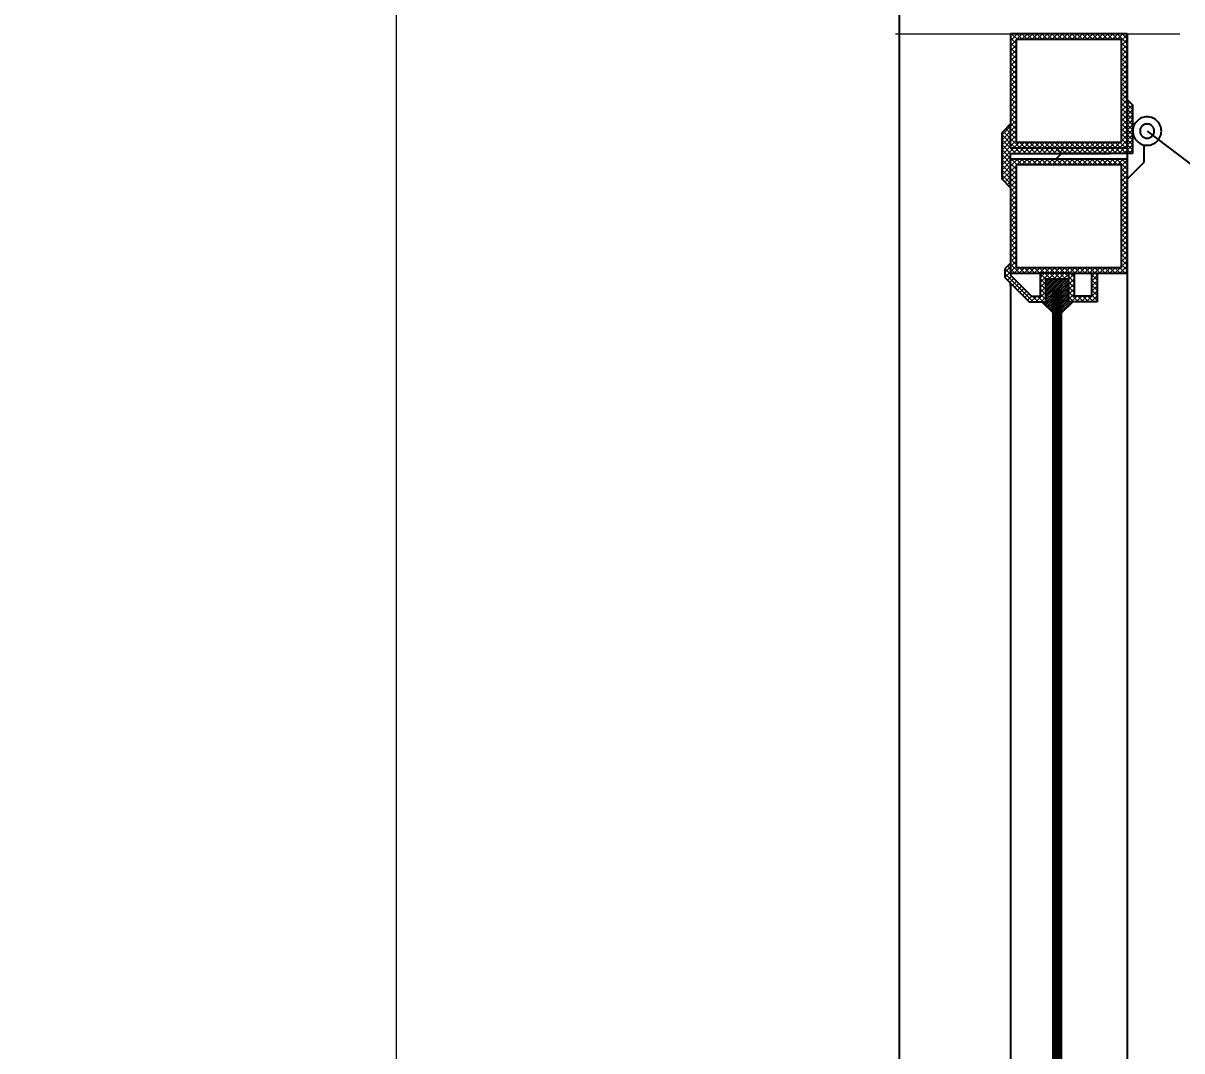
# Model space of a CAD drawing. Header units: metres. Extents: x -355 to 973, y -73 to 238.
# Drawn here: x 721.6137 to 722.0212, y 166.5997 to 166.9612 of the extents above; entities that cross this region are included whole.
import ezdxf

# ---------------------------------------------------------------- set-up
doc = ezdxf.new("R2010")
doc.units = ezdxf.units.M
doc.header["$LTSCALE"] = 3
doc.header["$MEASUREMENT"] = 0
doc.linetypes.add('ACAD_ISO02W100', pattern=[15, 12, -3])
doc.linetypes.add('HIDDEN2', pattern=[0.1875, 0.125, -0.0625])
doc.layers.add('05', color=21, linetype='Continuous', lineweight=5)
for name, color, linetype in [('2', 51, 'Continuous'), ('4', 4, 'ACAD_ISO02W100'), ('5', 2, 'Continuous'), ('Ditail', 1, 'Continuous')]:
    doc.layers.add(name, color=color, linetype=linetype)
doc.styles.get("Standard").update_dxf_attribs({"font": 'arial.ttf'})
doc.dimstyles.new('ahmad', dxfattribs={"dimtxt": 0.2, "dimasz": 0.1375, "dimexe": 0, "dimexo": 0.0625, "dimgap": 0.09, "dimtad": 0, "dimzin": 0, "dimdsep": 46, "dimtxsty": 'Standard', "dimblk": 'OBLIQUE', "dimcen": 0.09, "dimclrd": 245, "dimclrt": 61, "dimadec": 0, "dimazin": 0, "dimtfac": 1, "dimtofl": 0, "dimtmove": 0, "dimatfit": 3, "dimldrblk": 'OBLIQUE', "dimfxl": 0, "dimfxlon": 1, "dimtolj": 1, "dimtzin": 0, "dimlwd": 13, "dimarcsym": 0})

# ---------------------------------------------------------------- blocks, each defined once
blk = doc.blocks.new('*X66')
at = {"color": 0}
for p, q in [((20.47, 31.08), (24.02, 34.62)), ((21.35, 31.08), (24.02, 33.74)), ((22.24, 31.08), (24.74, 33.58)), ((23.12, 31.08), (25.62, 33.58)), ((24.01, 31.08), (26.51, 33.58)), ((24.89, 31.08), (27.39, 33.58)), ((25.77, 31.08), (28.27, 33.58)), ((26.66, 31.08), (29.16, 33.58)), ((27.54, 31.08), (30.04, 33.58)), ((28.02, 30.67), (30.93, 33.58)), ((28.02, 29.78), (31.81, 33.58)), ((28.02, 28.9), (32.02, 32.9)), ((25.58, 25.58), (32.02, 32.02)), ((26.46, 25.58), (32.02, 31.13)), ((27.34, 25.58), (32.02, 30.25)), ((28.23, 25.58), (32.02, 29.36)), ((29.11, 25.58), (32.02, 28.48)), ((20.11, 28.06), (20.12, 28.08)), ((20.55, 27.62), (21.01, 28.08)), ((20.99, 27.18), (21.89, 28.08)), ((21.43, 26.74), (22.77, 28.08)), ((21.88, 26.29), (23.66, 28.08)), ((22.32, 25.85), (24.54, 28.08)), ((22.76, 25.41), (25.43, 28.08)), ((23.2, 24.97), (26.31, 28.08)), ((23.64, 24.53), (24.02, 24.9)), ((24.69, 25.58), (27.19, 28.08)), ((30, 25.58), (32.02, 27.6)), ((30.88, 25.58), (32.02, 26.71)), ((31.76, 25.58), (32.02, 25.83))]:
    blk.add_line(p, q, dxfattribs=at)
blk = doc.blocks.new('dfgdfg')
for p, q in [((191.815, -169.4684), (191.815, -170.08423)), ((191.85602, -169.55608), (191.85602, -169.55689)), ((191.85602, -169.55689), (191.85602, -169.55608)), ((191.85602, -169.55608), (191.85602, -170.08071))]:
    blk.add_line(p, q)
at = {"layer": '05'}
for p, q in [((191.89653, -169.4684), (191.79653, -169.4684)), ((191.81674, -169.4684), (191.815, -169.47014)), ((191.81851, -169.4684), (191.815, -169.47191)), ((191.817, -169.47064), (191.815, -169.46864)), ((191.81853, -169.4704), (191.81652, -169.4684)), ((191.82028, -169.4684), (191.81827, -169.4704)), ((191.82029, -169.4704), (191.81829, -169.4684)), ((191.82205, -169.4684), (191.82004, -169.4704)), ((191.82206, -169.4704), (191.82006, -169.4684)), ((191.82381, -169.4684), (191.82181, -169.4704)), ((191.82383, -169.4704), (191.82183, -169.4684)), ((191.82558, -169.4684), (191.82358, -169.4704)), ((191.8256, -169.4704), (191.82359, -169.4684)), ((191.82735, -169.4684), (191.82534, -169.4704)), ((191.82737, -169.4704), (191.82536, -169.4684)), ((191.82912, -169.4684), (191.82711, -169.4704)), ((191.82913, -169.4704), (191.82713, -169.4684)), ((191.83088, -169.4684), (191.82888, -169.4704)), ((191.8309, -169.4704), (191.8289, -169.4684)), ((191.83265, -169.4684), (191.83065, -169.4704)), ((191.83267, -169.4704), (191.83067, -169.4684)), ((191.83442, -169.4684), (191.83242, -169.4704)), ((191.83444, -169.4704), (191.83243, -169.4684)), ((191.83619, -169.4684), (191.83418, -169.4704)), ((191.8362, -169.4704), (191.8342, -169.4684)), ((191.83796, -169.4684), (191.83595, -169.4704)), ((191.83797, -169.4704), (191.83597, -169.4684)), ((191.83972, -169.4684), (191.83772, -169.4704)), ((191.83974, -169.4704), (191.83774, -169.4684)), ((191.84149, -169.4684), (191.83949, -169.4704)), ((191.84151, -169.4704), (191.8395, -169.4684)), ((191.84326, -169.4684), (191.84125, -169.4704)), ((191.84328, -169.4704), (191.84127, -169.4684)), ((191.84503, -169.4684), (191.84302, -169.4704)), ((191.84504, -169.4704), (191.84304, -169.4684)), ((191.84679, -169.4684), (191.84479, -169.4704)), ((191.84681, -169.4704), (191.84481, -169.4684)), ((191.84856, -169.4684), (191.84656, -169.4704)), ((191.84858, -169.4704), (191.84658, -169.4684)), ((191.85033, -169.4684), (191.84833, -169.4704)), ((191.85035, -169.4704), (191.84834, -169.4684)), ((191.8521, -169.4684), (191.85009, -169.4704)), ((191.85211, -169.4704), (191.85011, -169.4684)), ((191.85386, -169.4684), (191.85186, -169.4704)), ((191.85388, -169.4704), (191.85188, -169.4684)), ((191.85563, -169.4684), (191.85363, -169.4704)), ((191.85602, -169.47077), (191.85365, -169.4684)), ((191.85602, -169.469), (191.85541, -169.4684)), ((191.817, -169.47241), (191.815, -169.4704)), ((191.817, -169.47167), (191.815, -169.47368)), ((191.817, -169.47418), (191.815, -169.47217)), ((191.85602, -169.46978), (191.85401, -169.47178)), ((191.85602, -169.47254), (191.85401, -169.47053)), ((191.85602, -169.47154), (191.85401, -169.47355)), ((191.85602, -169.4743), (191.85401, -169.4723)), ((191.817, -169.47344), (191.815, -169.47544)), ((191.817, -169.47594), (191.815, -169.47394)), ((191.817, -169.47521), (191.815, -169.47721)), ((191.817, -169.47771), (191.815, -169.47571)), ((191.85602, -169.47331), (191.85401, -169.47532)), ((191.85602, -169.47607), (191.85401, -169.47407)), ((191.85602, -169.47508), (191.85401, -169.47708)), ((191.85602, -169.47784), (191.85401, -169.47584)), ((191.85602, -169.47685), (191.85401, -169.47885)), ((191.817, -169.47698), (191.815, -169.47898)), ((191.817, -169.47948), (191.815, -169.47748)), ((191.817, -169.47874), (191.815, -169.48075)), ((191.817, -169.48125), (191.815, -169.47924)), ((191.817, -169.48051), (191.815, -169.48251)), ((191.85602, -169.47961), (191.85401, -169.4776)), ((191.85602, -169.47862), (191.85401, -169.48062)), ((191.85602, -169.48137), (191.85401, -169.47937)), ((191.85602, -169.48038), (191.85401, -169.48239)), ((191.817, -169.48302), (191.815, -169.48101)), ((191.817, -169.48228), (191.815, -169.48428)), ((191.817, -169.48478), (191.815, -169.48278)), ((191.817, -169.48405), (191.815, -169.48605)), ((191.817, -169.48655), (191.815, -169.48455)), ((191.85602, -169.48314), (191.85401, -169.48114)), ((191.85602, -169.48215), (191.85401, -169.48416)), ((191.85602, -169.48491), (191.85401, -169.48291)), ((191.85602, -169.48392), (191.85401, -169.48592)), ((191.85602, -169.48668), (191.85401, -169.48467)), ((191.817, -169.48581), (191.815, -169.48782)), ((191.817, -169.48832), (191.815, -169.48631)), ((191.817, -169.48758), (191.815, -169.48959)), ((191.817, -169.49009), (191.815, -169.48808)), ((191.85602, -169.48569), (191.85401, -169.48769)), ((191.85602, -169.48845), (191.85401, -169.48644)), ((191.85602, -169.48745), (191.85401, -169.48946)), ((191.85602, -169.49021), (191.85401, -169.48821)), ((191.815, -169.49312), (191.81299, -169.49513)), ((191.815, -169.49339), (191.81402, -169.49241)), ((191.815, -169.49162), (191.81491, -169.49153)), ((191.817, -169.48935), (191.815, -169.49135)), ((191.817, -169.49185), (191.815, -169.48985)), ((191.817, -169.49112), (191.815, -169.49312)), ((191.817, -169.49362), (191.815, -169.49162)), ((191.817, -169.49289), (191.815, -169.49489)), ((191.85602, -169.48922), (191.85401, -169.49123)), ((191.85602, -169.49198), (191.85401, -169.48998)), ((191.85602, -169.49099), (191.85401, -169.49299)), ((191.85602, -169.49375), (191.85401, -169.49174)), ((191.85602, -169.49276), (191.85401, -169.49476)), ((191.815, -169.49489), (191.81299, -169.49689)), ((191.815, -169.49692), (191.81299, -169.49492)), ((191.815, -169.49666), (191.81299, -169.49866)), ((191.815, -169.49869), (191.81299, -169.49668)), ((191.815, -169.49515), (191.81314, -169.4933)), ((191.817, -169.49539), (191.815, -169.49339)), ((191.817, -169.49465), (191.815, -169.49666)), ((191.817, -169.49716), (191.815, -169.49515)), ((191.817, -169.49642), (191.815, -169.49842)), ((191.817, -169.49892), (191.815, -169.49692)), ((191.85602, -169.49552), (191.85401, -169.49351)), ((191.85602, -169.49453), (191.85401, -169.49653)), ((191.85602, -169.49728), (191.85401, -169.49528)), ((191.85602, -169.49629), (191.85401, -169.4983)), ((191.85602, -169.49905), (191.85401, -169.49705)), ((191.815, -169.49842), (191.81299, -169.50043)), ((191.815, -169.50046), (191.81299, -169.49845)), ((191.815, -169.50019), (191.81299, -169.5022)), ((191.815, -169.50222), (191.81299, -169.50022)), ((191.817, -169.49819), (191.815, -169.50019)), ((191.817, -169.50069), (191.815, -169.49869)), ((191.817, -169.49996), (191.815, -169.50196)), ((191.817, -169.50246), (191.815, -169.50046)), ((191.85602, -169.49806), (191.85401, -169.50007)), ((191.85602, -169.50082), (191.85401, -169.49882)), ((191.85602, -169.49983), (191.85401, -169.50183)), ((191.85602, -169.50259), (191.85401, -169.50058)), ((191.85681, -169.50081), (191.85602, -169.5016)), ((191.85902, -169.50383), (191.85602, -169.50082)), ((191.815, -169.50196), (191.81299, -169.50396)), ((191.815, -169.50399), (191.81299, -169.50199)), ((191.815, -169.50373), (191.81299, -169.50573)), ((191.815, -169.50576), (191.81299, -169.50376)), ((191.817, -169.50172), (191.815, -169.50373)), ((191.817, -169.50423), (191.815, -169.50222)), ((191.817, -169.50349), (191.815, -169.5055)), ((191.817, -169.506), (191.815, -169.50399)), ((191.817, -169.50526), (191.815, -169.50726)), ((191.85602, -169.50513), (191.85268, -169.50848)), ((191.85602, -169.5016), (191.85401, -169.5036)), ((191.85602, -169.50436), (191.85401, -169.50235)), ((191.85602, -169.50336), (191.85401, -169.50537)), ((191.85602, -169.50612), (191.85401, -169.50412)), ((191.85769, -169.50169), (191.85602, -169.50336)), ((191.85858, -169.50257), (191.85602, -169.50513)), ((191.85902, -169.50559), (191.85602, -169.50259)), ((191.85902, -169.50389), (191.85602, -169.5069)), ((191.85902, -169.50736), (191.85602, -169.50436)), ((191.815, -169.5055), (191.81299, -169.5075)), ((191.815, -169.50753), (191.81299, -169.50552)), ((191.815, -169.50726), (191.81299, -169.50927)), ((191.81618, -169.51048), (191.81299, -169.50729)), ((191.81441, -169.51048), (191.81299, -169.50906)), ((191.81555, -169.50848), (191.81355, -169.51048)), ((191.81771, -169.50848), (191.815, -169.50576)), ((191.81594, -169.50848), (191.815, -169.50753)), ((191.81732, -169.50848), (191.81532, -169.51048)), ((191.81756, -169.50647), (191.81555, -169.50848)), ((191.81795, -169.51048), (191.81594, -169.50848)), ((191.81909, -169.50848), (191.81708, -169.51048)), ((191.81932, -169.50647), (191.81732, -169.50848)), ((191.81948, -169.50848), (191.81748, -169.50647)), ((191.81972, -169.51048), (191.81771, -169.50848)), ((191.82086, -169.50848), (191.81885, -169.51048)), ((191.82109, -169.50647), (191.81909, -169.50848)), ((191.82125, -169.50848), (191.81924, -169.50647)), ((191.82148, -169.51048), (191.81948, -169.50848)), ((191.82262, -169.50848), (191.82062, -169.51048)), ((191.82286, -169.50647), (191.82086, -169.50848)), ((191.82302, -169.50848), (191.82101, -169.50647)), ((191.82325, -169.51048), (191.82125, -169.50848)), ((191.82439, -169.50848), (191.82239, -169.51048)), ((191.82463, -169.50647), (191.82262, -169.50848)), ((191.82478, -169.50848), (191.82278, -169.50647)), ((191.82502, -169.51048), (191.82302, -169.50848)), ((191.82616, -169.50848), (191.82416, -169.51048)), ((191.8264, -169.50647), (191.82439, -169.50848)), ((191.82655, -169.50848), (191.82455, -169.50647)), ((191.82679, -169.51048), (191.82478, -169.50848)), ((191.82793, -169.50848), (191.82592, -169.51048)), ((191.82816, -169.50647), (191.82616, -169.50848)), ((191.82832, -169.50848), (191.82631, -169.50647)), ((191.82855, -169.51048), (191.82655, -169.50848)), ((191.8297, -169.50848), (191.82769, -169.51048)), ((191.82993, -169.50647), (191.82793, -169.50848)), ((191.83009, -169.50848), (191.82808, -169.50647)), ((191.83032, -169.51048), (191.82832, -169.50848)), ((191.83146, -169.50848), (191.82946, -169.51048)), ((191.8317, -169.50647), (191.8297, -169.50848)), ((191.83185, -169.50848), (191.82985, -169.50647)), ((191.83209, -169.51048), (191.83009, -169.50848)), ((191.83323, -169.50848), (191.83123, -169.51048)), ((191.83347, -169.50647), (191.83146, -169.50848)), ((191.83362, -169.50848), (191.83162, -169.50647)), ((191.83386, -169.51048), (191.83185, -169.50848)), ((191.835, -169.50848), (191.83299, -169.51048)), ((191.83523, -169.50647), (191.83323, -169.50848)), ((191.83539, -169.50848), (191.83339, -169.50647)), ((191.83563, -169.51048), (191.83362, -169.50848)), ((191.83677, -169.50848), (191.83476, -169.51048)), ((191.837, -169.50647), (191.835, -169.50848)), ((191.83716, -169.50848), (191.83515, -169.50647)), ((191.83739, -169.51048), (191.83539, -169.50848)), ((191.83853, -169.50848), (191.83653, -169.51048)), ((191.83877, -169.50647), (191.83677, -169.50848)), ((191.83893, -169.50848), (191.83692, -169.50647)), ((191.8386, -169.50992), (191.83716, -169.50848)), ((191.8403, -169.50848), (191.8383, -169.51048)), ((191.84054, -169.50647), (191.83853, -169.50848)), ((191.84069, -169.50848), (191.83869, -169.50647)), ((191.83949, -169.50904), (191.83893, -169.50848)), ((191.84093, -169.51048), (191.83949, -169.50904)), ((191.84207, -169.50848), (191.84007, -169.51048)), ((191.84231, -169.50647), (191.8403, -169.50848)), ((191.84246, -169.50848), (191.84046, -169.50647)), ((191.8427, -169.51048), (191.84069, -169.50848)), ((191.84384, -169.50848), (191.84183, -169.51048)), ((191.84407, -169.50647), (191.84207, -169.50848)), ((191.84423, -169.50848), (191.84222, -169.50647)), ((191.84446, -169.51048), (191.84246, -169.50848)), ((191.8456, -169.50848), (191.8436, -169.51048)), ((191.84584, -169.50647), (191.84384, -169.50848)), ((191.846, -169.50848), (191.84399, -169.50647)), ((191.84623, -169.51048), (191.84423, -169.50848)), ((191.84737, -169.50848), (191.84537, -169.51048)), ((191.84761, -169.50647), (191.8456, -169.50848)), ((191.84776, -169.50848), (191.84576, -169.50647)), ((191.848, -169.51048), (191.846, -169.50848)), ((191.84914, -169.50848), (191.84714, -169.51048)), ((191.84938, -169.50647), (191.84737, -169.50848)), ((191.84953, -169.50848), (191.84753, -169.50647)), ((191.84977, -169.51048), (191.84776, -169.50848)), ((191.85091, -169.50848), (191.8489, -169.51048)), ((191.85114, -169.50647), (191.84914, -169.50848)), ((191.8513, -169.50848), (191.8493, -169.50647)), ((191.85154, -169.51048), (191.84953, -169.50848)), ((191.85268, -169.50848), (191.85067, -169.51048)), ((191.85291, -169.50647), (191.85091, -169.50848)), ((191.85307, -169.50848), (191.85106, -169.50647)), ((191.8533, -169.51048), (191.8513, -169.50848)), ((191.85444, -169.50848), (191.85244, -169.51048)), ((191.85484, -169.50848), (191.85283, -169.50647)), ((191.85507, -169.51048), (191.85307, -169.50848)), ((191.85602, -169.50789), (191.85401, -169.50589)), ((191.85902, -169.50566), (191.85421, -169.51048)), ((191.85602, -169.5069), (191.85444, -169.50848)), ((191.85902, -169.51266), (191.85484, -169.50848)), ((191.85902, -169.50743), (191.85598, -169.51048)), ((191.85902, -169.50913), (191.85602, -169.50612)), ((191.85902, -169.5109), (191.85602, -169.50789)), ((191.85902, -169.5092), (191.85602, -169.5122)), ((191.81508, -169.51248), (191.815, -169.51257)), ((191.81685, -169.51248), (191.815, -169.51433)), ((191.81862, -169.51248), (191.815, -169.5161)), ((191.817, -169.51483), (191.815, -169.51283)), ((191.81842, -169.51449), (191.81642, -169.51248)), ((191.82019, -169.51449), (191.81818, -169.51248)), ((191.82038, -169.51248), (191.81838, -169.51449)), ((191.82196, -169.51449), (191.81995, -169.51248)), ((191.82215, -169.51248), (191.82015, -169.51449)), ((191.82372, -169.51449), (191.82172, -169.51248)), ((191.82392, -169.51248), (191.82192, -169.51449)), ((191.82549, -169.51449), (191.82349, -169.51248)), ((191.82569, -169.51248), (191.82368, -169.51449)), ((191.82726, -169.51449), (191.82526, -169.51248)), ((191.82745, -169.51248), (191.82545, -169.51449)), ((191.82903, -169.51449), (191.82702, -169.51248)), ((191.82922, -169.51248), (191.82722, -169.51449)), ((191.8308, -169.51449), (191.82879, -169.51248)), ((191.83099, -169.51248), (191.82899, -169.51449)), ((191.83256, -169.51449), (191.83056, -169.51248)), ((191.83276, -169.51248), (191.83075, -169.51449)), ((191.83433, -169.51449), (191.83233, -169.51248)), ((191.83453, -169.51248), (191.83252, -169.51449)), ((191.8361, -169.51449), (191.83409, -169.51248)), ((191.83629, -169.51248), (191.83429, -169.51449)), ((191.83787, -169.51449), (191.83586, -169.51248)), ((191.83806, -169.51248), (191.83606, -169.51449)), ((191.83963, -169.51449), (191.83763, -169.51248)), ((191.83983, -169.51248), (191.83783, -169.51449)), ((191.83916, -169.51048), (191.8386, -169.50992)), ((191.8414, -169.51449), (191.8394, -169.51248)), ((191.8416, -169.51248), (191.83959, -169.51449)), ((191.84317, -169.51449), (191.84117, -169.51248)), ((191.84336, -169.51248), (191.84136, -169.51449)), ((191.84494, -169.51449), (191.84293, -169.51248)), ((191.84513, -169.51248), (191.84313, -169.51449)), ((191.8467, -169.51449), (191.8447, -169.51248)), ((191.8469, -169.51248), (191.8449, -169.51449)), ((191.84847, -169.51449), (191.84647, -169.51248)), ((191.84867, -169.51248), (191.84666, -169.51449)), ((191.85024, -169.51449), (191.84824, -169.51248)), ((191.85044, -169.51248), (191.84843, -169.51449)), ((191.85201, -169.51449), (191.85, -169.51248)), ((191.8522, -169.51248), (191.8502, -169.51449)), ((191.85378, -169.51449), (191.85177, -169.51248)), ((191.85397, -169.51248), (191.85197, -169.51449)), ((191.85602, -169.51496), (191.85354, -169.51248)), ((191.85574, -169.51248), (191.85374, -169.51449)), ((191.85602, -169.51319), (191.85531, -169.51248)), ((191.85902, -169.51096), (191.85602, -169.51397)), ((191.85902, -169.51443), (191.85602, -169.51143)), ((191.85902, -169.51273), (191.85602, -169.51574)), ((191.85902, -169.5162), (191.85602, -169.51319)), ((191.817, -169.5166), (191.815, -169.5146)), ((191.817, -169.51587), (191.815, -169.51787)), ((191.817, -169.51837), (191.815, -169.51637)), ((191.817, -169.51763), (191.815, -169.51964)), ((191.85602, -169.51397), (191.85401, -169.51597)), ((191.85602, -169.51673), (191.85401, -169.51473)), ((191.85602, -169.51574), (191.85401, -169.51774)), ((191.85602, -169.5185), (191.85401, -169.51649)), ((191.85602, -169.51751), (191.85401, -169.51951)), ((191.85902, -169.5145), (191.85602, -169.51751)), ((191.85902, -169.51797), (191.85602, -169.51496)), ((191.85902, -169.51627), (191.85602, -169.51927)), ((191.85891, -169.51962), (191.85602, -169.51673)), ((191.817, -169.52014), (191.815, -169.51813)), ((191.817, -169.5194), (191.815, -169.52141)), ((191.817, -169.52191), (191.815, -169.5199)), ((191.817, -169.52117), (191.815, -169.52317)), ((191.817, -169.52367), (191.815, -169.52167)), ((191.85602, -169.52027), (191.85401, -169.51826)), ((191.85602, -169.51927), (191.85401, -169.52128)), ((191.85602, -169.52203), (191.85401, -169.52003)), ((191.85602, -169.52104), (191.85401, -169.52305)), ((191.85902, -169.51804), (191.85602, -169.52104)), ((191.85802, -169.5205), (191.85602, -169.5185)), ((191.85714, -169.52138), (191.85602, -169.52027)), ((191.817, -169.52294), (191.815, -169.52494)), ((191.817, -169.52544), (191.815, -169.52344)), ((191.817, -169.5247), (191.815, -169.52671)), ((191.817, -169.52721), (191.815, -169.52521)), ((191.85602, -169.5238), (191.85401, -169.5218)), ((191.85602, -169.52281), (191.85401, -169.52481)), ((191.85602, -169.52557), (191.85401, -169.52356)), ((191.85602, -169.52458), (191.85401, -169.52658)), ((191.85602, -169.52734), (191.85401, -169.52533)), ((191.85625, -169.52227), (191.85602, -169.52203)), ((191.817, -169.52647), (191.815, -169.52848)), ((191.817, -169.52898), (191.815, -169.52697)), ((191.817, -169.52824), (191.815, -169.53024)), ((191.817, -169.53074), (191.815, -169.52874)), ((191.85602, -169.52635), (191.85401, -169.52835)), ((191.85602, -169.5291), (191.85401, -169.5271)), ((191.85602, -169.52811), (191.85401, -169.53012)), ((191.85602, -169.53087), (191.85401, -169.52887)), ((191.85602, -169.52988), (191.85401, -169.53188)), ((191.817, -169.53001), (191.815, -169.53201)), ((191.817, -169.53251), (191.815, -169.53051)), ((191.817, -169.53178), (191.815, -169.53378)), ((191.817, -169.53428), (191.815, -169.53228)), ((191.817, -169.53354), (191.815, -169.53555)), ((191.85602, -169.53264), (191.85401, -169.53064)), ((191.85602, -169.53165), (191.85401, -169.53365)), ((191.85602, -169.53441), (191.85401, -169.5324)), ((191.85602, -169.53342), (191.85401, -169.53542)), ((191.817, -169.53605), (191.815, -169.53404)), ((191.817, -169.53531), (191.815, -169.53732)), ((191.817, -169.53782), (191.815, -169.53581)), ((191.817, -169.53708), (191.815, -169.53908)), ((191.817, -169.53958), (191.815, -169.53758)), ((191.85602, -169.53618), (191.85401, -169.53417)), ((191.85602, -169.53518), (191.85401, -169.53719)), ((191.85602, -169.53794), (191.85401, -169.53594)), ((191.85602, -169.53695), (191.85401, -169.53896)), ((191.85602, -169.53971), (191.85401, -169.53771)), ((191.817, -169.53885), (191.815, -169.54085)), ((191.817, -169.54135), (191.815, -169.53935)), ((191.817, -169.54061), (191.815, -169.54262)), ((191.817, -169.54312), (191.815, -169.54112)), ((191.85602, -169.53872), (191.85401, -169.54072)), ((191.85602, -169.54148), (191.85401, -169.53947)), ((191.85602, -169.54049), (191.85401, -169.54249)), ((191.85602, -169.54325), (191.85401, -169.54124)), ((191.817, -169.54238), (191.815, -169.54439)), ((191.817, -169.54489), (191.815, -169.54288)), ((191.817, -169.54415), (191.815, -169.54615)), ((191.817, -169.54665), (191.815, -169.54465)), ((191.817, -169.54592), (191.815, -169.54792)), ((191.85602, -169.54226), (191.85401, -169.54426)), ((191.85602, -169.54501), (191.85401, -169.54301)), ((191.85602, -169.54402), (191.85401, -169.54603)), ((191.85602, -169.54678), (191.85401, -169.54478)), ((191.85602, -169.54579), (191.85401, -169.54779)), ((191.817, -169.54842), (191.815, -169.54642)), ((191.817, -169.54769), (191.815, -169.54969)), ((191.817, -169.55019), (191.815, -169.54819)), ((191.817, -169.54945), (191.815, -169.55146)), ((191.81761, -169.55256), (191.815, -169.54995)), ((191.85602, -169.54933), (191.85278, -169.55256)), ((191.85602, -169.54855), (191.85401, -169.54655)), ((191.85602, -169.54756), (191.85401, -169.54956)), ((191.85602, -169.55032), (191.85401, -169.54831)), ((191.85602, -169.55209), (191.85401, -169.55008)), ((191.85615, -169.5492), (191.85602, -169.54933)), ((191.85703, -169.55008), (191.85602, -169.55109)), ((191.81584, -169.55256), (191.815, -169.55172)), ((191.81766, -169.55056), (191.81566, -169.55256)), ((191.81937, -169.55256), (191.81737, -169.55056)), ((191.81943, -169.55056), (191.81743, -169.55256)), ((191.82114, -169.55256), (191.81914, -169.55056)), ((191.8212, -169.55056), (191.81919, -169.55256)), ((191.82291, -169.55256), (191.8209, -169.55056)), ((191.82297, -169.55056), (191.82096, -169.55256)), ((191.82468, -169.55256), (191.82267, -169.55056)), ((191.82473, -169.55056), (191.82273, -169.55256)), ((191.82644, -169.55256), (191.82444, -169.55056)), ((191.8265, -169.55056), (191.8245, -169.55256)), ((191.82627, -169.55256), (191.82553, -169.5533)), ((191.82754, -169.55306), (191.82553, -169.55506)), ((191.82754, -169.55542), (191.82553, -169.55342)), ((191.82821, -169.55256), (191.82621, -169.55056)), ((191.82827, -169.55056), (191.82627, -169.55256)), ((191.82754, -169.55365), (191.82644, -169.55256)), ((191.82998, -169.55256), (191.82798, -169.55056)), ((191.83004, -169.55056), (191.82803, -169.55256)), ((191.83175, -169.55256), (191.82974, -169.55056)), ((191.83181, -169.55056), (191.8298, -169.55256)), ((191.83352, -169.55256), (191.83151, -169.55056)), ((191.83357, -169.55056), (191.83157, -169.55256)), ((191.83528, -169.55256), (191.83328, -169.55056)), ((191.83534, -169.55056), (191.83334, -169.55256)), ((191.8351, -169.55256), (191.83355, -169.55412)), ((191.83555, -169.5546), (191.83355, -169.5526)), ((191.83555, -169.55388), (191.83355, -169.55589)), ((191.83705, -169.55256), (191.83505, -169.55056)), ((191.83711, -169.55056), (191.8351, -169.55256)), ((191.83555, -169.55283), (191.83528, -169.55256)), ((191.83687, -169.55256), (191.83555, -169.55388)), ((191.83729, -169.55457), (191.83555, -169.55283)), ((191.83864, -169.55256), (191.83664, -169.55457)), ((191.83882, -169.55256), (191.83681, -169.55056)), ((191.83888, -169.55056), (191.83687, -169.55256)), ((191.83906, -169.55457), (191.83705, -169.55256)), ((191.84041, -169.55256), (191.8384, -169.55457)), ((191.84059, -169.55256), (191.83858, -169.55056)), ((191.84064, -169.55056), (191.83864, -169.55256)), ((191.84082, -169.55457), (191.83882, -169.55256)), ((191.84218, -169.55256), (191.84017, -169.55457)), ((191.84235, -169.55256), (191.84035, -169.55056)), ((191.84241, -169.55056), (191.84041, -169.55256)), ((191.84259, -169.55457), (191.84059, -169.55256)), ((191.84394, -169.55256), (191.84194, -169.55457)), ((191.84412, -169.55256), (191.84212, -169.55056)), ((191.84418, -169.55056), (191.84218, -169.55256)), ((191.84557, -169.55578), (191.84235, -169.55256)), ((191.84557, -169.5527), (191.84357, -169.55471)), ((191.84589, -169.55256), (191.84389, -169.55056)), ((191.84595, -169.55056), (191.84394, -169.55256)), ((191.84557, -169.55401), (191.84412, -169.55256)), ((191.84766, -169.55256), (191.84565, -169.55056)), ((191.84772, -169.55056), (191.84571, -169.55256)), ((191.84943, -169.55256), (191.84742, -169.55056)), ((191.84948, -169.55056), (191.84748, -169.55256)), ((191.85802, -169.55263), (191.84807, -169.56258)), ((191.85119, -169.55256), (191.84919, -169.55056)), ((191.85125, -169.55056), (191.84925, -169.55256)), ((191.85296, -169.55256), (191.85096, -169.55056)), ((191.85302, -169.55056), (191.85101, -169.55256)), ((191.85473, -169.55256), (191.85272, -169.55056)), ((191.85602, -169.55109), (191.85455, -169.55256)), ((191.85713, -169.55497), (191.85572, -169.55355)), ((191.85802, -169.55232), (191.85602, -169.55032)), ((191.85791, -169.55097), (191.85602, -169.55286)), ((191.85802, -169.55408), (191.85602, -169.55209)), ((191.82754, -169.55483), (191.82553, -169.55683)), ((191.82754, -169.55719), (191.82553, -169.55519)), ((191.82754, -169.5566), (191.82553, -169.5586)), ((191.82754, -169.55896), (191.82553, -169.55695)), ((191.82754, -169.55836), (191.82553, -169.56037)), ((191.83555, -169.55637), (191.83355, -169.55436)), ((191.83555, -169.55565), (191.83355, -169.55765)), ((191.83555, -169.55814), (191.83355, -169.55613)), ((191.83555, -169.55742), (191.83355, -169.55942)), ((191.83555, -169.5599), (191.83355, -169.5579)), ((191.84557, -169.55447), (191.84357, -169.55647)), ((191.84557, -169.55755), (191.84357, -169.55554)), ((191.84557, -169.55624), (191.84357, -169.55824)), ((191.84557, -169.55932), (191.84357, -169.55731)), ((191.84557, -169.55801), (191.84357, -169.56001)), ((191.85272, -169.55939), (191.8513, -169.55797)), ((191.8536, -169.5585), (191.85218, -169.55709)), ((191.85448, -169.55762), (191.85307, -169.5562)), ((191.85537, -169.55674), (191.85395, -169.55532)), ((191.85625, -169.55585), (191.85483, -169.55444)), ((191.82939, -169.56258), (191.82553, -169.55872)), ((191.82754, -169.56013), (191.82553, -169.56214)), ((191.82763, -169.56258), (191.82553, -169.56049)), ((191.82586, -169.56258), (191.82553, -169.56226)), ((191.82886, -169.56058), (191.82685, -169.56258)), ((191.83062, -169.56058), (191.82862, -169.56258)), ((191.83116, -169.56258), (191.82916, -169.56058)), ((191.83239, -169.56058), (191.83039, -169.56258)), ((191.83293, -169.56258), (191.83092, -169.56058)), ((191.83555, -169.55919), (191.83216, -169.56258)), ((191.8347, -169.56258), (191.83269, -169.56058)), ((191.83555, -169.56167), (191.83355, -169.55967)), ((191.83555, -169.56095), (191.83392, -169.56258)), ((191.84707, -169.56258), (191.84357, -169.55908)), ((191.84557, -169.55977), (191.84357, -169.56178)), ((191.8453, -169.56258), (191.84357, -169.56085)), ((191.84653, -169.56058), (191.84453, -169.56258)), ((191.8483, -169.56058), (191.8463, -169.56258)), ((191.84884, -169.56258), (191.84683, -169.56058)), ((191.85006, -169.56204), (191.8486, -169.56058)), ((191.85095, -169.56116), (191.84953, -169.55974)), ((191.85183, -169.56027), (191.85041, -169.55886))]:
    blk.add_line(p, q, dxfattribs=at)
at = {"layer": '2'}
for p, q in [((191.83868, -170.07822), (191.83868, -169.55857)), ((191.83931, -170.07822), (191.83931, -169.55857)), ((191.83994, -170.07822), (191.83994, -169.55857)), ((191.84056, -170.07822), (191.84056, -169.55857))]:
    blk.add_line(p, q, dxfattribs=at)
at = {"layer": '4'}
for p, q in [((191.815, -169.4684), (191.85602, -169.4684)), ((191.815, -169.49144), (191.815, -169.4684)), ((191.85602, -169.4684), (191.85602, -169.50002)), ((191.817, -169.4704), (191.85401, -169.4704)), ((191.817, -169.50647), (191.817, -169.4704)), ((191.85401, -169.4704), (191.85401, -169.50647)), ((191.815, -169.49144), (191.81299, -169.49345)), ((191.81299, -169.51048), (191.81299, -169.49345)), ((191.815, -169.49645), (191.815, -169.50848)), ((191.85602, -169.50002), (191.85902, -169.50302)), ((191.85902, -169.5195), (191.85902, -169.50302)), ((191.80898, -169.51349), (191.80898, -169.50747)), ((191.85401, -169.50647), (191.817, -169.50647)), ((191.84005, -169.50848), (191.83804, -169.51048)), ((191.815, -169.5195), (191.80898, -169.51349)), ((191.81299, -169.51048), (191.83804, -169.51048)), ((191.85602, -169.51048), (191.82101, -169.51048)), ((191.84005, -169.51248), (191.83804, -169.51048)), ((191.84005, -169.51248), (191.85602, -169.51248)), ((191.85602, -169.51248), (191.85602, -169.51048)), ((191.817, -169.51449), (191.85401, -169.51449)), ((191.817, -169.55056), (191.817, -169.51449)), ((191.85401, -169.51449), (191.85401, -169.55056)), ((191.815, -169.5195), (191.815, -169.52094)), ((191.815, -169.55256), (191.815, -169.52094)), ((191.85602, -169.5225), (191.85902, -169.5195)), ((191.85602, -169.5225), (191.85602, -169.54907)), ((191.85602, -169.54907), (191.85802, -169.55107)), ((191.82553, -169.55256), (191.815, -169.55256)), ((191.85401, -169.55056), (191.817, -169.55056)), ((191.82553, -169.55256), (191.82553, -169.56258)), ((191.82754, -169.55256), (191.82754, -169.56058)), ((191.83355, -169.55256), (191.82754, -169.55256)), ((191.83355, -169.56058), (191.83355, -169.55256)), ((191.83555, -169.56258), (191.83555, -169.55256)), ((191.85602, -169.55256), (191.84557, -169.55256)), ((191.84557, -169.55256), (191.84557, -169.56058)), ((191.85602, -169.55325), (191.84869, -169.56058)), ((191.85802, -169.55408), (191.84952, -169.56258)), ((191.85602, -169.55256), (191.85602, -169.55325)), ((191.85802, -169.55107), (191.85802, -169.55408)), ((191.84357, -169.55457), (191.83555, -169.55457)), ((191.84357, -169.56258), (191.84357, -169.55457)), ((191.82754, -169.56058), (191.83355, -169.56058)), ((191.84106, -169.55857), (191.83806, -169.55857)), ((191.83806, -170.07822), (191.83806, -169.55857)), ((191.84106, -170.07822), (191.84106, -169.55857)), ((191.84869, -169.56058), (191.84557, -169.56058)), ((191.82553, -169.56258), (191.83555, -169.56258)), ((191.83412, -169.56258), (191.83806, -169.56651)), ((191.845, -169.56258), (191.84106, -169.56651)), ((191.84952, -169.56258), (191.84357, -169.56258))]:
    blk.add_line(p, q, dxfattribs=at)
for radius in [0.00501, 0.0025]:
    blk.add_circle((191.80798, -169.50256), radius, dxfattribs=at)
at = {"layer": '5'}
for p, q in [((191.815, -169.50848), (191.815, -169.49144)), ((191.85602, -169.50848), (191.85602, -169.50002)), ((191.85602, -169.50848), (191.815, -169.50848)), ((191.815, -169.51248), (191.84005, -169.51248)), ((191.815, -169.51248), (191.815, -169.5195)), ((191.85602, -169.5225), (191.85602, -169.51248)), ((191.85602, -169.54907), (191.85602, -169.55256)), ((191.82754, -169.55256), (191.82553, -169.55256)), ((191.83555, -169.55256), (191.83355, -169.55256)), ((191.83555, -169.55256), (191.84557, -169.55256))]:
    blk.add_line(p, q, dxfattribs=at)
at = {"layer": 'Ditail', "color": 1, "linetype": 'HIDDEN2', "ltscale": 0.4}
blk.add_line((191.80798, -169.50256), (191.30127, -169.88697), dxfattribs=at)
at = {"layer": '2', "xscale": 0.001001994631451453, "yscale": 0.001001994631451453, "zscale": 0.001001994631451453, "rotation": 90}
blk.add_blockref('*X66', (191.8692, -169.58665), dxfattribs=at)
blk = doc.blocks.new('_Oblique')
at = {"color": 0, "linetype": 'ByBlock', "lineweight": -2}
blk.add_line((-0.5, -0.5), (0.5, 0.5), dxfattribs=at)
blk = doc.blocks.new('*D303')
at = {"color": 245, "lineweight": 13, "transparency": 16777216}
for p, q in [((722.02196, 167.03475), (722.34652, 167.03475)), ((723.35176, 167.03475), (723.02721, 167.03475))]:
    blk.add_line(p, q, dxfattribs=at)
at = {"layer": 'Defpoints', "color": 0, "transparency": 16777216}
for p in [(722.02196, 167.16031), (723.35176, 167.16031), (723.35176, 167.03475)]:
    blk.add_point(p, dxfattribs=at)
at = {"color": 245, "lineweight": 13, "transparency": 16777216, "xscale": 0.1375, "yscale": 0.1375, "zscale": 0.1375, "rotation": 180}
blk.add_blockref('_Oblique', (722.02196, 167.03475), dxfattribs=at)
at = {"color": 245, "lineweight": 13, "transparency": 16777216, "xscale": 0.1375, "yscale": 0.1375, "zscale": 0.1375}
blk.add_blockref('_Oblique', (723.35176, 167.03475), dxfattribs=at)
at = {"color": 61, "transparency": 16777216, "insert": (722.68686, 167.03475), "char_height": 0.2, "attachment_point": 5}
blk.add_mtext('\\A1;1.33', dxfattribs=at)
blk = doc.blocks.new('*D308')
at = {"color": 245, "lineweight": 13, "transparency": 16777216}
for p, q in [((721.74491, 167.26031), (721.74491, 166.41143)), ((721.74491, 164.86031), (721.74491, 165.70919))]:
    blk.add_line(p, q, dxfattribs=at)
at = {"layer": 'Defpoints', "color": 0, "transparency": 16777216}
for p in [(721.92196, 167.26031), (721.74491, 164.86031), (721.92196, 164.86031)]:
    blk.add_point(p, dxfattribs=at)
at = {"color": 245, "lineweight": 13, "transparency": 16777216, "xscale": 0.1375, "yscale": 0.1375, "zscale": 0.1375}
for p, rotation in [((721.74491, 167.26031), 90), ((721.74491, 164.86031), 270)]:
    blk.add_blockref('_Oblique', p, dxfattribs=dict(at, rotation=rotation))
at = {"color": 61, "transparency": 16777216, "insert": (721.74491, 166.06031), "char_height": 0.2, "attachment_point": 5, "rotation": 90}
blk.add_mtext('\\A1;2.40', dxfattribs=at)
blk = doc.blocks.new('*D317')
at = {"color": 245, "lineweight": 13, "transparency": 16777216}
for p, q in [((722.28963, 166.95738), (722.28963, 167.09488)), ((722.28963, 166.25738), (722.28963, 166.11988))]:
    blk.add_line(p, q, dxfattribs=at)
at = {"layer": 'Defpoints', "color": 0, "transparency": 16777216}
for p in [(721.92045, 166.95738), (721.92196, 166.25738), (722.28963, 166.25738)]:
    blk.add_point(p, dxfattribs=at)
at = {"color": 245, "lineweight": 13, "transparency": 16777216, "xscale": 0.1375, "yscale": 0.1375, "zscale": 0.1375}
for p, rotation in [((722.28963, 166.95738), 270), ((722.28963, 166.25738), 90)]:
    blk.add_blockref('_Oblique', p, dxfattribs=dict(at, rotation=rotation))
at = {"color": 61, "transparency": 16777216, "insert": (722.28963, 166.60738), "char_height": 0.2, "attachment_point": 5, "rotation": 90}
blk.add_mtext('\\A1;0.70', dxfattribs=at)

msp = doc.modelspace()

# ---------------------------------------------------------------- linework, layer by layer
msp.add_line((721.92196, 165.96574), (721.92196, 166.98631))

# ---------------------------------------------------------------- block references
at = {"xscale": -1}
msp.add_blockref('dfgdfg', (913.81698, 336.42577), dxfattribs=at)

# ---------------------------------------------------------------- dimensions: what is measured, and where the dimension line sits
for base, p1, p2, picture, middle in [((721.74491, 164.86031), (721.92196, 167.26031), (721.92196, 164.86031), '*D308', (721.74491, 166.06031)), ((722.28963, 166.25738), (721.92045, 166.95738), (721.92196, 166.25738), '*D317', (722.28963, 166.60738))]:
    dim = msp.add_linear_dim(base=base, p1=p1, p2=p2, angle=90, dimstyle='ahmad')
    dim.commit()
    dim.dimension.update_dxf_attribs({"geometry": picture, "text_midpoint": middle})
dim = msp.add_linear_dim(base=(723.35176, 167.03475), p1=(722.02196, 167.16031), p2=(723.35176, 167.16031), dimstyle='ahmad')
dim.commit()
dim.dimension.update_dxf_attribs({"geometry": '*D303', "text_midpoint": (722.68686, 167.03475)})

doc.saveas('drawing.dxf')
